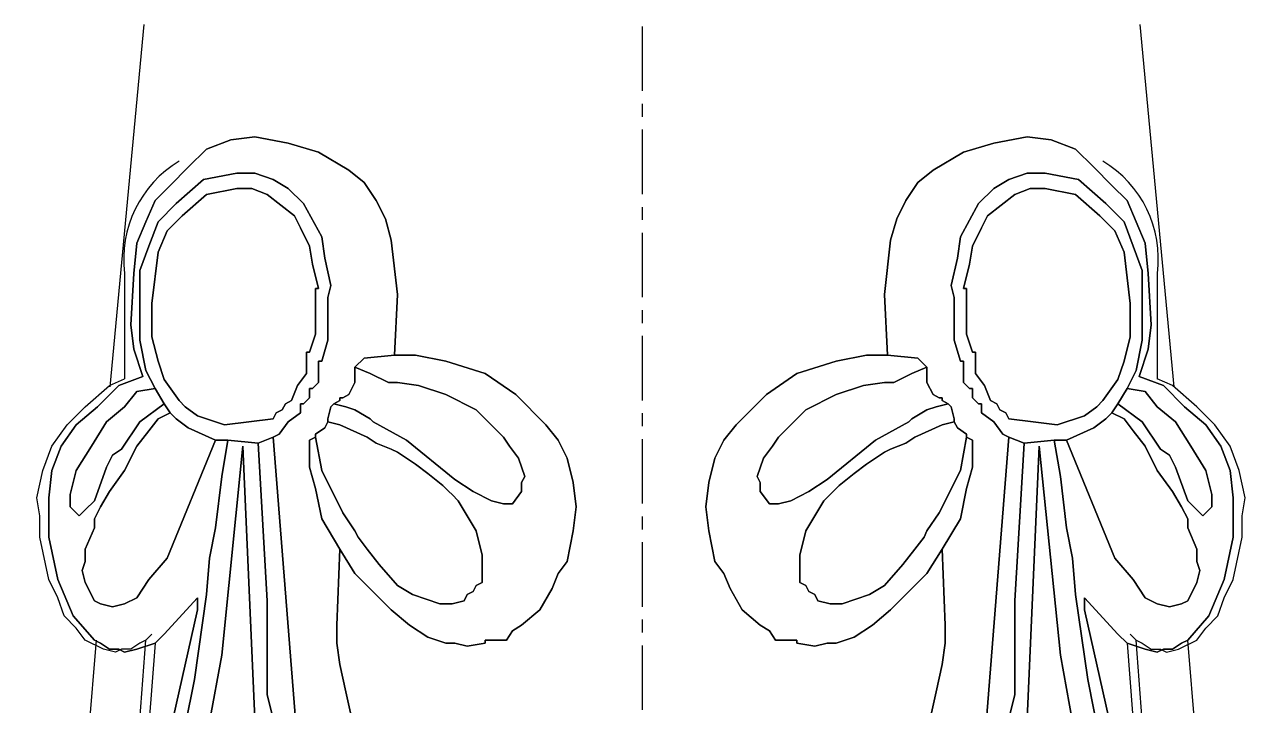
# Model space of a CAD drawing. Header units: millimetres. Extents: x 0 to 13338, y 0 to 11580.
# Drawn here: x 9373.9 to 9495.4, y 1139.1 to 1206.1 of the extents above; entities that cross this region are included whole.
import ezdxf

# ---------------------------------------------------------------- set-up
doc = ezdxf.new("R2010")
doc.units = ezdxf.units.MM
doc.linetypes.add('CENTER', pattern=[50.8, 31.75, -6.35, 6.35, -6.35])
doc.layers.add('axes', color=40, linetype='CENTER')
doc.layers.add('dwgmodels.com', color=250, linetype='Continuous')

# ---------------------------------------------------------------- blocks, each defined once
blk = doc.blocks.new('Public Light 12_side_dwgmodels.com')
at = {"color": 0}
for p, q in [((-52.4, 459.63), (-49.06, 495.31)), ((52.4, 459.63), (49.06, 495.31)), ((-42.92, 483.06), (-40.53, 483.95)), ((-40.53, 483.95), (-38.14, 484.25)), ((-38.14, 484.25), (-34.86, 483.65)), ((-34.86, 483.65), (-31.87, 482.76)), ((34.63, 483.65), (31.65, 482.76)), ((37.92, 484.25), (34.63, 483.65)), ((40.3, 483.95), (37.92, 484.25)), ((42.69, 483.06), (40.3, 483.95)), ((-44.71, 481.26), (-42.92, 483.06)), ((-31.87, 482.76), (-28.89, 480.97)), ((31.65, 482.76), (28.66, 480.97)), ((44.48, 481.26), (42.69, 483.06)), ((-28.89, 480.97), (-27.39, 479.77)), ((28.66, 480.97), (27.17, 479.77)), ((-27.39, 479.77), (-26.2, 477.98)), ((27.17, 479.77), (25.97, 477.98)), ((-26.2, 477.98), (-25.3, 476.19)), ((25.97, 477.98), (25.08, 476.19)), ((-25.3, 476.19), (-24.71, 474.1)), ((25.08, 476.19), (24.48, 474.1)), ((-24.71, 474.1), (-24.11, 468.72)), ((24.48, 474.1), (23.88, 468.72)), ((-50.98, 470.81), (-50.98, 460.41)), ((50.75, 470.81), (50.75, 460.41)), ((-24.11, 468.72), (-24.41, 462.75)), ((23.88, 468.72), (24.18, 462.75)), ((-24.41, 462.75), (-22.32, 462.75)), ((-22.32, 462.75), (-19.33, 462.16)), ((22.09, 462.75), (19.11, 462.16)), ((24.18, 462.75), (22.09, 462.75)), ((-19.33, 462.16), (-15.45, 460.96)), ((19.11, 462.16), (15.23, 460.96)), ((-15.45, 460.96), (-12.46, 458.87)), ((15.23, 460.96), (12.24, 458.87)), ((-54.86, 457.68), (-52.47, 459.77)), ((54.63, 457.68), (52.25, 459.77)), ((-12.46, 458.87), (-9.48, 455.89)), ((12.24, 458.87), (9.26, 455.89)), ((-56.65, 455.89), (-54.86, 457.68)), ((56.43, 455.89), (54.63, 457.68)), ((-58.14, 453.8), (-56.65, 455.89)), ((-9.48, 455.89), (-8.29, 454.39)), ((9.26, 455.89), (8.06, 454.39)), ((57.92, 453.8), (56.43, 455.89)), ((-8.29, 454.39), (-7.39, 452.6)), ((8.06, 454.39), (7.17, 452.6)), ((-59.04, 451.41), (-58.14, 453.8)), ((58.81, 451.41), (57.92, 453.8)), ((-7.39, 452.6), (-6.79, 450.21)), ((7.17, 452.6), (6.57, 450.21)), ((-59.64, 448.72), (-59.04, 451.41)), ((59.41, 448.72), (58.81, 451.41)), ((-6.79, 450.21), (-6.49, 447.83)), ((6.57, 450.21), (6.27, 447.83)), ((-59.34, 446.93), (-59.64, 448.72)), ((59.11, 446.93), (59.41, 448.72)), ((-59.34, 444.84), (-59.34, 446.93)), ((-6.49, 447.83), (-6.79, 445.44)), ((6.27, 447.83), (6.57, 445.44)), ((59.11, 444.84), (59.11, 446.93)), ((-58.44, 440.66), (-59.34, 444.84)), ((-6.79, 445.44), (-7.39, 442.45)), ((6.57, 445.44), (7.17, 442.45)), ((58.22, 440.66), (59.11, 444.84)), ((-29.78, 443.65), (-30.08, 436.18)), ((-28.29, 441.26), (-29.78, 443.65)), ((28.06, 441.26), (29.56, 443.65)), ((29.56, 443.65), (29.86, 436.18)), ((-7.39, 442.45), (-8.29, 441.26)), ((7.17, 442.45), (8.06, 441.26)), ((-24.71, 437.68), (-28.29, 441.26)), ((-8.29, 441.26), (-8.88, 439.77)), ((8.06, 441.26), (8.66, 439.77)), ((24.48, 437.68), (28.06, 441.26)), ((-57.55, 438.87), (-58.44, 440.66)), ((-8.88, 439.77), (-10.08, 437.68)), ((8.66, 439.77), (9.85, 437.68)), ((57.32, 438.87), (58.22, 440.66)), ((-56.95, 437.08), (-57.55, 438.87)), ((56.72, 437.08), (57.32, 438.87)), ((-22.91, 436.18), (-24.71, 437.68)), ((-10.08, 437.68), (-11.87, 436.18)), ((9.85, 437.68), (11.64, 436.18)), ((22.69, 436.18), (24.48, 437.68)), ((-55.75, 435.88), (-56.95, 437.08)), ((-30.08, 436.18), (-30.08, 435.88)), ((-21.12, 434.99), (-22.91, 436.18)), ((-11.87, 436.18), (-12.76, 435.59)), ((11.64, 436.18), (12.54, 435.59)), ((20.9, 434.99), (22.69, 436.18)), ((29.86, 436.18), (29.86, 435.88)), ((55.53, 435.88), (56.72, 437.08)), ((-54.86, 434.69), (-55.75, 435.88)), ((-48.29, 435.29), (-48.89, 434.69)), ((-30.08, 435.88), (-30.08, 434.39)), ((-19.33, 434.39), (-21.12, 434.99)), ((-12.76, 435.59), (-13.36, 434.69)), ((12.54, 435.59), (13.14, 434.69)), ((19.11, 434.39), (20.9, 434.99)), ((29.86, 435.88), (29.86, 434.39)), ((48.07, 435.29), (48.66, 434.69)), ((54.63, 434.69), (55.53, 435.88)), ((-58.42, 379.25), (-53.74, 434.69)), ((-53.07, 433.79), (-54.86, 434.69)), ((-51.87, 433.5), (-53.07, 433.79)), ((-51.28, 433.79), (-51.87, 433.5)), ((-50.98, 433.79), (-51.28, 433.79)), ((-50.38, 433.79), (-50.98, 433.79)), ((-49.49, 434.39), (-50.38, 433.79)), ((-48.89, 434.69), (-49.49, 434.39)), ((-30.08, 434.39), (-29.78, 432.3)), ((-18.44, 434.39), (-19.33, 434.39)), ((-17.24, 434.09), (-18.44, 434.39)), ((-15.45, 434.39), (-17.24, 434.09)), ((-15.45, 434.69), (-15.45, 434.39)), ((-15.15, 434.69), (-15.45, 434.69)), ((-14.55, 434.69), (-15.15, 434.69)), ((-13.36, 434.69), (-14.55, 434.69)), ((13.14, 434.69), (14.33, 434.69)), ((14.33, 434.69), (14.93, 434.69)), ((14.93, 434.69), (15.23, 434.69)), ((15.23, 434.69), (15.23, 434.39)), ((15.23, 434.39), (17.02, 434.09)), ((17.02, 434.09), (18.21, 434.39)), ((18.21, 434.39), (19.11, 434.39)), ((29.86, 434.39), (29.56, 432.3)), ((48.66, 434.69), (49.26, 434.39)), ((49.26, 434.39), (50.16, 433.79)), ((50.16, 433.79), (50.75, 433.79)), ((50.75, 433.79), (51.05, 433.79)), ((51.05, 433.79), (51.65, 433.5)), ((51.65, 433.5), (52.84, 433.79)), ((52.84, 433.79), (54.63, 434.69)), ((58.42, 379.25), (53.74, 434.69)), ((-29.78, 432.3), (-29.18, 429.61)), ((29.56, 432.3), (28.96, 429.61)), ((-29.18, 429.61), (-28.59, 426.93)), ((28.96, 429.61), (28.36, 426.93))]:
    blk.add_line(p, q, dxfattribs=at)
for points in [[(-28.59, 426.93), (-29.18, 429.61), (-29.78, 432.3), (-30.08, 434.39), (-30.08, 435.88), (-30.08, 436.18), (-29.78, 443.65), (-31.57, 446.63), (-32.17, 449.62), (-32.77, 451.71), (-32.77, 453.2), (-32.77, 454.39), (-32.17, 454.69), (-32.17, 454.99), (-31.27, 455.59), (-30.97, 456.19), (-30.97, 456.48), (-30.68, 457.68), (-30.38, 457.98), (-29.78, 458.28), (-29.78, 458.57), (-29.48, 458.57), (-28.89, 458.87), (-28.29, 460.07), (-28.29, 461.56), (-27.39, 462.46), (-24.41, 462.75), (-24.11, 468.72), (-24.71, 474.1), (-25.3, 476.19), (-26.2, 477.98), (-27.39, 479.77), (-28.89, 480.97), (-31.87, 482.76), (-34.86, 483.65), (-38.14, 484.25), (-40.53, 483.95), (-42.92, 483.06), (-44.71, 481.26), (-46.5, 479.47), (-47.99, 477.98), (-48.89, 475.89), (-49.78, 473.8), (-50.08, 470.81), (-50.38, 465.74), (-50.08, 463.35), (-49.19, 460.66), (-51.57, 459.77), (-53.66, 457.68), (-55.75, 455.89), (-57.25, 453.8), (-58.14, 451.41), (-58.44, 448.72), (-58.44, 444.84), (-57.55, 440.66), (-56.05, 437.08), (-53.96, 434.69), (-53.37, 434.39), (-52.47, 433.79), (-51.87, 433.79), (-51.57, 433.79), (-50.98, 433.5), (-49.78, 433.79), (-47.99, 434.39), (-47.1, 435.29), (-43.81, 438.87), (-43.81, 437.68), (-49.78, 411.1)], [(-45.9, 421.85), (-44.11, 430.81), (-42.92, 439.17), (-42.62, 442.75), (-42.02, 445.74), (-41.42, 450.81), (-40.83, 454.39), (-41.13, 454.39), (-42.02, 454.39), (-46.8, 442.75), (-48.59, 440.66), (-49.78, 438.87), (-50.98, 438.27), (-52.17, 437.97), (-53.37, 438.27), (-53.96, 438.57), (-54.86, 440.36), (-55.16, 441.56), (-54.86, 442.45), (-54.86, 443.65), (-53.96, 445.74), (-53.96, 446.63), (-53.37, 447.83), (-52.47, 449.32), (-50.98, 451.41), (-49.78, 453.8), (-48.59, 455.29), (-47.69, 456.48), (-46.5, 457.08), (-47.1, 457.98), (-49.49, 456.19), (-51.28, 453.5), (-52.17, 452.9), (-52.77, 451.71), (-53.96, 448.42), (-54.86, 447.53), (-55.46, 446.93), (-56.35, 447.83), (-56.35, 449.02), (-55.75, 451.41), (-54.26, 453.8), (-52.77, 456.19), (-50.98, 457.68), (-49.78, 459.17), (-47.99, 459.47), (-48.89, 461.26), (-49.49, 464.25), (-49.49, 468.13), (-49.49, 471.11), (-48.59, 473.5), (-47.69, 475.89), (-45.9, 477.68), (-43.22, 480.07), (-39.93, 480.67), (-38.14, 480.67), (-36.35, 480.07), (-34.86, 479.17), (-33.36, 477.68), (-31.57, 474.4), (-31.27, 472.31), (-30.68, 469.62), (-30.97, 468.43), (-30.97, 466.93), (-30.97, 464.25), (-31.57, 462.16), (-31.87, 462.16), (-31.87, 461.86), (-31.87, 461.26), (-31.87, 460.07), (-32.47, 459.47), (-32.77, 459.47), (-32.77, 459.17), (-32.77, 458.57), (-33.36, 457.98), (-33.66, 457.98), (-33.66, 457.68), (-33.66, 457.08), (-34.86, 456.19), (-35.75, 454.99), (-36.35, 454.69), (-32.47, 405.73)], [(-44.71, 481.26), (-42.92, 483.06), (-40.53, 483.95), (-38.14, 484.25), (-34.86, 483.65), (-31.87, 482.76), (-28.89, 480.97), (-27.39, 479.77), (-26.2, 477.98), (-25.3, 476.19), (-24.71, 474.1), (-24.11, 468.72), (-24.41, 462.75)], [(28.36, 426.93), (28.96, 429.61), (29.56, 432.3), (29.86, 434.39), (29.86, 435.88), (29.86, 436.18), (29.56, 443.65), (31.35, 446.63), (31.94, 449.62), (32.54, 451.71), (32.54, 453.2), (32.54, 454.39), (31.94, 454.69), (31.94, 454.99), (31.05, 455.59), (30.75, 456.19), (30.75, 456.48), (30.45, 457.68), (30.15, 457.98), (29.56, 458.28), (29.56, 458.57), (29.26, 458.57), (28.66, 458.87), (28.06, 460.07), (28.06, 461.56), (27.17, 462.46), (24.18, 462.75), (23.88, 468.72), (24.48, 474.1), (25.08, 476.19), (25.97, 477.98), (27.17, 479.77), (28.66, 480.97), (31.65, 482.76), (34.63, 483.65), (37.92, 484.25), (40.3, 483.95), (42.69, 483.06), (44.48, 481.26), (46.28, 479.47), (47.77, 477.98), (48.66, 475.89), (49.56, 473.8), (49.86, 470.81), (50.16, 465.74), (49.86, 463.35), (48.96, 460.66), (51.35, 459.77), (53.44, 457.68), (55.53, 455.89), (57.02, 453.8), (57.92, 451.41), (58.22, 448.72), (58.22, 444.84), (57.32, 440.66), (55.83, 437.08), (53.74, 434.69), (53.14, 434.39), (52.25, 433.79), (51.65, 433.79), (51.35, 433.79), (50.75, 433.5), (49.56, 433.79), (47.77, 434.39), (46.87, 435.29), (43.59, 438.87), (43.59, 437.68), (49.56, 411.1)], [(45.68, 421.85), (43.89, 430.81), (42.69, 439.17), (42.39, 442.75), (41.8, 445.74), (41.2, 450.81), (40.6, 454.39), (40.9, 454.39), (41.8, 454.39), (46.57, 442.75), (48.37, 440.66), (49.56, 438.87), (50.75, 438.27), (51.95, 437.97), (53.14, 438.27), (53.74, 438.57), (54.63, 440.36), (54.93, 441.56), (54.63, 442.45), (54.63, 443.65), (53.74, 445.74), (53.74, 446.63), (53.14, 447.83), (52.25, 449.32), (50.75, 451.41), (49.56, 453.8), (48.37, 455.29), (47.47, 456.48), (46.28, 457.08), (46.87, 457.98), (49.26, 456.19), (51.05, 453.5), (51.95, 452.9), (52.54, 451.71), (53.74, 448.42), (54.63, 447.53), (55.23, 446.93), (56.13, 447.83), (56.13, 449.02), (55.53, 451.41), (54.04, 453.8), (52.54, 456.19), (50.75, 457.68), (49.56, 459.17), (47.77, 459.47), (48.66, 461.26), (49.26, 464.25), (49.26, 468.13), (49.26, 471.11), (48.37, 473.5), (47.47, 475.89), (45.68, 477.68), (42.99, 480.07), (39.71, 480.67), (37.92, 480.67), (36.12, 480.07), (34.63, 479.17), (33.14, 477.68), (31.35, 474.4), (31.05, 472.31), (30.45, 469.62), (30.75, 468.43), (30.75, 466.93), (30.75, 464.25), (31.35, 462.16), (31.65, 462.16), (31.65, 461.86), (31.65, 461.26), (31.65, 460.07), (32.24, 459.47), (32.54, 459.47), (32.54, 459.17), (32.54, 458.57), (33.14, 457.98), (33.44, 457.98), (33.44, 457.68), (33.44, 457.08), (34.63, 456.19), (35.53, 454.99), (36.12, 454.69), (32.24, 405.73)], [(44.48, 481.26), (42.69, 483.06), (40.3, 483.95), (37.92, 484.25), (34.63, 483.65), (31.65, 482.76), (28.66, 480.97), (27.17, 479.77), (25.97, 477.98), (25.08, 476.19), (24.48, 474.1), (23.88, 468.72), (24.18, 462.75)], [(-47.99, 434.39), (-49.78, 433.79), (-50.98, 433.5), (-51.57, 433.79), (-51.87, 433.79), (-52.47, 433.79), (-53.37, 434.39), (-53.96, 434.69), (-56.05, 437.08), (-57.55, 440.66), (-58.44, 444.84), (-58.44, 448.72), (-58.14, 451.41), (-57.25, 453.8), (-55.75, 455.89), (-53.66, 457.68), (-51.57, 459.77), (-49.19, 460.66), (-50.08, 463.35), (-50.38, 465.74), (-50.08, 470.81), (-49.78, 473.8), (-48.89, 475.89), (-47.99, 477.98), (-46.5, 479.47), (-44.71, 481.26)], [(47.77, 434.39), (49.56, 433.79), (50.75, 433.5), (51.35, 433.79), (51.65, 433.79), (52.25, 433.79), (53.14, 434.39), (53.74, 434.69), (55.83, 437.08), (57.32, 440.66), (58.22, 444.84), (58.22, 448.72), (57.92, 451.41), (57.02, 453.8), (55.53, 455.89), (53.44, 457.68), (51.35, 459.77), (48.96, 460.66), (49.86, 463.35), (50.16, 465.74), (49.86, 470.81), (49.56, 473.8), (48.66, 475.89), (47.77, 477.98), (46.28, 479.47), (44.48, 481.26)], [(-36.35, 454.69), (-35.75, 454.99), (-34.86, 456.19), (-33.66, 457.08), (-33.66, 457.68), (-33.66, 457.98), (-33.36, 457.98), (-32.77, 458.57), (-32.77, 459.17), (-32.77, 459.47), (-32.47, 459.47), (-31.87, 460.07), (-31.87, 461.26), (-31.87, 461.86), (-31.87, 462.16), (-31.57, 462.16), (-30.97, 464.25), (-30.97, 466.93), (-30.97, 468.43), (-30.68, 469.62), (-31.27, 472.31), (-31.57, 474.4), (-33.36, 477.68), (-34.86, 479.17), (-36.35, 480.07), (-38.14, 480.67), (-39.93, 480.67), (-43.22, 480.07), (-45.9, 477.68), (-47.69, 475.89), (-48.59, 473.5), (-49.49, 471.11), (-49.49, 468.13), (-49.49, 464.25), (-48.89, 461.26), (-47.99, 459.47)], [(-48.89, 461.26), (-47.99, 459.47), (-47.1, 457.98), (-46.5, 457.08), (-45.9, 456.48), (-44.71, 455.59), (-42.02, 454.39), (-41.13, 454.39), (-40.83, 454.39), (-37.84, 454.1), (-36.35, 454.69), (-35.75, 454.99), (-34.86, 456.19), (-33.66, 457.08), (-33.66, 457.68), (-33.66, 457.98), (-33.36, 457.98), (-32.77, 458.57), (-32.77, 459.17), (-32.77, 459.47), (-32.47, 459.47), (-31.87, 460.07), (-31.87, 461.26), (-31.87, 461.86), (-31.87, 462.16), (-31.57, 462.16), (-30.97, 464.25), (-30.97, 466.93), (-30.97, 468.43), (-30.68, 469.62), (-31.27, 472.31), (-31.57, 474.4), (-33.36, 477.68), (-34.86, 479.17), (-36.35, 480.07), (-38.14, 480.67), (-39.93, 480.67), (-43.22, 480.07), (-45.9, 477.68), (-47.69, 475.89), (-48.59, 473.5), (-49.49, 471.11), (-49.49, 468.13), (-49.49, 464.25), (-48.89, 461.26), (-48.89, 461.26)], [(36.12, 454.69), (35.53, 454.99), (34.63, 456.19), (33.44, 457.08), (33.44, 457.68), (33.44, 457.98), (33.14, 457.98), (32.54, 458.57), (32.54, 459.17), (32.54, 459.47), (32.24, 459.47), (31.65, 460.07), (31.65, 461.26), (31.65, 461.86), (31.65, 462.16), (31.35, 462.16), (30.75, 464.25), (30.75, 466.93), (30.75, 468.43), (30.45, 469.62), (31.05, 472.31), (31.35, 474.4), (33.14, 477.68), (34.63, 479.17), (36.12, 480.07), (37.92, 480.67), (39.71, 480.67), (42.99, 480.07), (45.68, 477.68), (47.47, 475.89), (48.37, 473.5), (49.26, 471.11), (49.26, 468.13), (49.26, 464.25), (48.66, 461.26), (47.77, 459.47)], [(48.66, 461.26), (47.77, 459.47), (46.87, 457.98), (46.28, 457.08), (45.68, 456.48), (44.48, 455.59), (41.8, 454.39), (40.9, 454.39), (40.6, 454.39), (37.62, 454.1), (36.12, 454.69), (35.53, 454.99), (34.63, 456.19), (33.44, 457.08), (33.44, 457.68), (33.44, 457.98), (33.14, 457.98), (32.54, 458.57), (32.54, 459.17), (32.54, 459.47), (32.24, 459.47), (31.65, 460.07), (31.65, 461.26), (31.65, 461.86), (31.65, 462.16), (31.35, 462.16), (30.75, 464.25), (30.75, 466.93), (30.75, 468.43), (30.45, 469.62), (31.05, 472.31), (31.35, 474.4), (33.14, 477.68), (34.63, 479.17), (36.12, 480.07), (37.92, 480.67), (39.71, 480.67), (42.99, 480.07), (45.68, 477.68), (47.47, 475.89), (48.37, 473.5), (49.26, 471.11), (49.26, 468.13), (49.26, 464.25), (48.66, 461.26), (48.66, 461.26)], [(-47.69, 462.16), (-47.1, 460.37), (-45.6, 458.28), (-45.01, 457.68), (-43.81, 456.78), (-41.13, 455.89), (-38.74, 456.19), (-36.35, 456.48), (-36.05, 457.08), (-35.45, 457.38), (-35.15, 457.98), (-34.56, 458.28), (-33.96, 459.77), (-33.06, 460.96), (-33.06, 462.16), (-33.06, 462.75), (-33.06, 463.05), (-32.77, 463.05), (-32.17, 464.84), (-32.17, 467.23), (-32.17, 468.43), (-32.17, 469.02), (-32.17, 469.32), (-31.87, 469.32), (-32.47, 471.71), (-32.77, 473.5), (-33.66, 475.29), (-34.26, 476.49), (-36.95, 478.58), (-38.44, 479.17), (-39.93, 479.17), (-42.92, 478.58), (-45.31, 476.49), (-46.8, 474.99), (-47.69, 472.9), (-48.29, 467.83), (-48.29, 464.55), (-47.69, 462.16)], [(-48.29, 467.83), (-48.29, 464.55), (-47.69, 462.16), (-47.1, 460.37), (-45.6, 458.28), (-45.01, 457.68), (-43.81, 456.78), (-41.13, 455.89), (-38.74, 456.19), (-36.35, 456.48), (-36.05, 457.08), (-35.45, 457.38), (-35.15, 457.98), (-34.56, 458.28), (-33.96, 459.77), (-33.06, 460.96), (-33.06, 462.16), (-33.06, 462.75), (-33.06, 463.05), (-32.77, 463.05), (-32.17, 464.84), (-32.17, 467.23), (-32.17, 468.43), (-32.17, 469.02), (-32.17, 469.32), (-31.87, 469.32), (-32.47, 471.71), (-32.77, 473.5), (-33.66, 475.29), (-34.26, 476.49), (-36.95, 478.58), (-38.44, 479.17), (-39.93, 479.17), (-42.92, 478.58), (-45.31, 476.49), (-46.8, 474.99), (-47.69, 472.9), (-48.29, 467.83), (-48.29, 467.83)], [(-47.69, 462.16), (-48.29, 464.55), (-48.29, 467.83), (-47.69, 472.9), (-46.8, 474.99), (-45.31, 476.49), (-42.92, 478.58), (-39.93, 479.17), (-38.44, 479.17), (-36.95, 478.58), (-34.26, 476.49), (-33.66, 475.29), (-32.77, 473.5), (-32.47, 471.71), (-31.87, 469.32), (-32.17, 469.32), (-32.17, 469.02), (-32.17, 468.43), (-32.17, 467.23), (-32.17, 464.84), (-32.77, 463.05), (-33.06, 463.05), (-33.06, 462.75), (-33.06, 462.16), (-33.06, 460.96), (-33.96, 459.77), (-34.56, 458.28), (-35.15, 457.98), (-35.45, 457.38), (-36.05, 457.08), (-36.35, 456.48), (-38.74, 456.19), (-41.13, 455.89), (-43.81, 456.78), (-45.01, 457.68), (-45.6, 458.28), (-47.1, 460.37), (-47.69, 462.16), (-47.69, 462.16)], [(47.47, 462.16), (46.87, 460.37), (45.38, 458.28), (44.78, 457.68), (43.59, 456.78), (40.9, 455.89), (38.51, 456.19), (36.12, 456.48), (35.83, 457.08), (35.23, 457.38), (34.93, 457.98), (34.33, 458.28), (33.74, 459.77), (32.84, 460.96), (32.84, 462.16), (32.84, 462.75), (32.84, 463.05), (32.54, 463.05), (31.94, 464.84), (31.94, 467.23), (31.94, 468.43), (31.94, 469.02), (31.94, 469.32), (31.65, 469.32), (32.24, 471.71), (32.54, 473.5), (33.44, 475.29), (34.03, 476.49), (36.72, 478.58), (38.21, 479.17), (39.71, 479.17), (42.69, 478.58), (45.08, 476.49), (46.57, 474.99), (47.47, 472.9), (48.07, 467.83), (48.07, 464.55), (47.47, 462.16)], [(48.07, 467.83), (48.07, 464.55), (47.47, 462.16), (46.87, 460.37), (45.38, 458.28), (44.78, 457.68), (43.59, 456.78), (40.9, 455.89), (38.51, 456.19), (36.12, 456.48), (35.83, 457.08), (35.23, 457.38), (34.93, 457.98), (34.33, 458.28), (33.74, 459.77), (32.84, 460.96), (32.84, 462.16), (32.84, 462.75), (32.84, 463.05), (32.54, 463.05), (31.94, 464.84), (31.94, 467.23), (31.94, 468.43), (31.94, 469.02), (31.94, 469.32), (31.65, 469.32), (32.24, 471.71), (32.54, 473.5), (33.44, 475.29), (34.03, 476.49), (36.72, 478.58), (38.21, 479.17), (39.71, 479.17), (42.69, 478.58), (45.08, 476.49), (46.57, 474.99), (47.47, 472.9), (48.07, 467.83), (48.07, 467.83)], [(47.47, 462.16), (48.07, 464.55), (48.07, 467.83), (47.47, 472.9), (46.57, 474.99), (45.08, 476.49), (42.69, 478.58), (39.71, 479.17), (38.21, 479.17), (36.72, 478.58), (34.03, 476.49), (33.44, 475.29), (32.54, 473.5), (32.24, 471.71), (31.65, 469.32), (31.94, 469.32), (31.94, 469.02), (31.94, 468.43), (31.94, 467.23), (31.94, 464.84), (32.54, 463.05), (32.84, 463.05), (32.84, 462.75), (32.84, 462.16), (32.84, 460.96), (33.74, 459.77), (34.33, 458.28), (34.93, 457.98), (35.23, 457.38), (35.83, 457.08), (36.12, 456.48), (38.51, 456.19), (40.9, 455.89), (43.59, 456.78), (44.78, 457.68), (45.38, 458.28), (46.87, 460.37), (47.47, 462.16), (47.47, 462.16)], [(-7.39, 452.6), (-8.29, 454.39), (-9.48, 455.89), (-12.46, 458.87), (-15.45, 460.96), (-19.33, 462.16), (-22.32, 462.75), (-24.41, 462.75), (-27.39, 462.46), (-28.29, 461.56), (-26.8, 460.96), (-25, 460.07), (-24.11, 460.07), (-22.02, 459.77), (-19.33, 458.87), (-16.35, 457.38), (-13.66, 454.69), (-13.06, 453.8), (-12.17, 452.6), (-11.57, 450.81), (-11.87, 450.21), (-11.87, 449.32), (-12.76, 448.12), (-13.66, 448.12), (-14.85, 448.42), (-16.64, 449.32), (-18.44, 450.51), (-23.21, 454.39), (-26.5, 456.19), (-26.8, 456.48), (-28.29, 457.38), (-29.18, 457.68), (-30.38, 457.98), (-30.68, 457.68), (-30.97, 456.48), (-30.97, 456.19), (-29.78, 455.89), (-27.09, 454.69), (-26.2, 454.1), (-24.71, 453.5), (-24.11, 453.2), (-23.21, 452.6), (-22.32, 452.01), (-21.12, 451.11), (-19.63, 449.92), (-19.03, 449.32), (-18.73, 449.02), (-18.14, 448.42), (-16.35, 445.44), (-15.75, 443.05), (-15.75, 441.86), (-15.75, 440.36), (-16.35, 440.06), (-16.64, 439.47), (-17.24, 439.17), (-17.54, 438.57), (-18.73, 438.27), (-19.93, 438.27), (-22.62, 439.17), (-24.11, 440.06), (-25.9, 442.15), (-27.09, 443.65), (-27.99, 444.84), (-28.29, 445.44), (-29.48, 447.23), (-31.57, 451.41), (-32.17, 454.69), (-32.77, 454.39), (-32.77, 453.2), (-32.77, 451.71), (-32.17, 449.62), (-31.57, 446.63), (-29.78, 443.65), (-28.29, 441.26), (-24.71, 437.68), (-22.91, 436.18), (-21.12, 434.99), (-19.33, 434.39), (-18.44, 434.39), (-17.24, 434.09), (-15.45, 434.39), (-15.45, 434.69), (-15.15, 434.69), (-14.55, 434.69), (-13.36, 434.69), (-12.76, 435.59), (-11.87, 436.18), (-10.08, 437.68), (-8.88, 439.77), (-8.29, 441.26), (-7.39, 442.45), (-6.79, 445.44), (-6.49, 447.83), (-6.79, 450.21), (-7.39, 452.6), (-7.39, 452.6)], [(-29.78, 443.65), (-28.29, 441.26), (-24.71, 437.68), (-22.91, 436.18), (-21.12, 434.99), (-19.33, 434.39), (-18.44, 434.39), (-17.24, 434.09), (-15.45, 434.39), (-15.45, 434.69), (-15.15, 434.69), (-14.55, 434.69), (-13.36, 434.69), (-12.76, 435.59), (-11.87, 436.18), (-10.08, 437.68), (-8.88, 439.77), (-8.29, 441.26), (-7.39, 442.45), (-6.79, 445.44), (-6.49, 447.83), (-6.79, 450.21), (-7.39, 452.6), (-8.29, 454.39), (-9.48, 455.89), (-12.46, 458.87), (-15.45, 460.96), (-19.33, 462.16), (-22.32, 462.75), (-24.41, 462.75)], [(-24.41, 462.75), (-27.39, 462.46), (-28.29, 461.56)], [(7.17, 452.6), (8.06, 454.39), (9.26, 455.89), (12.24, 458.87), (15.23, 460.96), (19.11, 462.16), (22.09, 462.75), (24.18, 462.75), (27.17, 462.46), (28.06, 461.56), (26.57, 460.96), (24.78, 460.07), (23.88, 460.07), (21.79, 459.77), (19.11, 458.87), (16.12, 457.38), (13.43, 454.69), (12.84, 453.8), (11.94, 452.6), (11.34, 450.81), (11.64, 450.21), (11.64, 449.32), (12.54, 448.12), (13.43, 448.12), (14.63, 448.42), (16.42, 449.32), (18.21, 450.51), (22.99, 454.39), (26.27, 456.19), (26.57, 456.48), (28.06, 457.38), (28.96, 457.68), (30.15, 457.98), (30.45, 457.68), (30.75, 456.48), (30.75, 456.19), (29.56, 455.89), (26.87, 454.69), (25.97, 454.1), (24.48, 453.5), (23.88, 453.2), (22.99, 452.6), (22.09, 452.01), (20.9, 451.11), (19.41, 449.92), (18.81, 449.32), (18.51, 449.02), (17.91, 448.42), (16.12, 445.44), (15.52, 443.05), (15.52, 441.86), (15.52, 440.36), (16.12, 440.06), (16.42, 439.47), (17.02, 439.17), (17.32, 438.57), (18.51, 438.27), (19.7, 438.27), (22.39, 439.17), (23.88, 440.06), (25.68, 442.15), (26.87, 443.65), (27.77, 444.84), (28.06, 445.44), (29.26, 447.23), (31.35, 451.41), (31.94, 454.69), (32.54, 454.39), (32.54, 453.2), (32.54, 451.71), (31.94, 449.62), (31.35, 446.63), (29.56, 443.65), (28.06, 441.26), (24.48, 437.68), (22.69, 436.18), (20.9, 434.99), (19.11, 434.39), (18.21, 434.39), (17.02, 434.09), (15.23, 434.39), (15.23, 434.69), (14.93, 434.69), (14.33, 434.69), (13.14, 434.69), (12.54, 435.59), (11.64, 436.18), (9.85, 437.68), (8.66, 439.77), (8.06, 441.26), (7.17, 442.45), (6.57, 445.44), (6.27, 447.83), (6.57, 450.21), (7.17, 452.6), (7.17, 452.6)], [(29.56, 443.65), (28.06, 441.26), (24.48, 437.68), (22.69, 436.18), (20.9, 434.99), (19.11, 434.39), (18.21, 434.39), (17.02, 434.09), (15.23, 434.39), (15.23, 434.69), (14.93, 434.69), (14.33, 434.69), (13.14, 434.69), (12.54, 435.59), (11.64, 436.18), (9.85, 437.68), (8.66, 439.77), (8.06, 441.26), (7.17, 442.45), (6.57, 445.44), (6.27, 447.83), (6.57, 450.21), (7.17, 452.6), (8.06, 454.39), (9.26, 455.89), (12.24, 458.87), (15.23, 460.96), (19.11, 462.16), (22.09, 462.75), (24.18, 462.75)], [(24.18, 462.75), (27.17, 462.46), (28.06, 461.56)], [(-28.29, 461.56), (-28.29, 460.07), (-28.89, 458.87), (-29.48, 458.57), (-29.78, 458.57), (-29.78, 458.28), (-30.38, 457.98)], [(-30.38, 457.98), (-29.18, 457.68), (-28.29, 457.38), (-26.8, 456.48), (-26.5, 456.19), (-23.21, 454.39), (-18.44, 450.51), (-16.64, 449.32), (-14.85, 448.42), (-13.66, 448.12), (-12.76, 448.12), (-11.87, 449.32), (-11.87, 450.21), (-11.57, 450.81), (-12.17, 452.6), (-13.06, 453.8), (-13.66, 454.69), (-16.35, 457.38), (-19.33, 458.87), (-22.02, 459.77), (-24.11, 460.07), (-25, 460.07), (-26.8, 460.96), (-28.29, 461.56)], [(-12.76, 448.12), (-11.87, 449.32), (-11.87, 450.21), (-11.57, 450.81), (-12.17, 452.6), (-13.06, 453.8), (-13.66, 454.69), (-16.35, 457.38), (-19.33, 458.87), (-22.02, 459.77), (-24.11, 460.07), (-25, 460.07), (-26.8, 460.96), (-28.29, 461.56), (-28.29, 460.07), (-28.89, 458.87), (-29.48, 458.57), (-29.78, 458.57), (-29.78, 458.28), (-30.38, 457.98), (-29.18, 457.68), (-28.29, 457.38), (-26.8, 456.48), (-26.5, 456.19), (-23.21, 454.39), (-18.44, 450.51), (-16.64, 449.32), (-14.85, 448.42), (-13.66, 448.12), (-12.76, 448.12), (-12.76, 448.12)], [(30.15, 457.98), (28.96, 457.68), (28.06, 457.38), (26.57, 456.48), (26.27, 456.19), (22.99, 454.39), (18.21, 450.51), (16.42, 449.32), (14.63, 448.42), (13.43, 448.12), (12.54, 448.12), (11.64, 449.32), (11.64, 450.21), (11.34, 450.81), (11.94, 452.6), (12.84, 453.8), (13.43, 454.69), (16.12, 457.38), (19.11, 458.87), (21.79, 459.77), (23.88, 460.07), (24.78, 460.07), (26.57, 460.96), (28.06, 461.56)], [(12.54, 448.12), (11.64, 449.32), (11.64, 450.21), (11.34, 450.81), (11.94, 452.6), (12.84, 453.8), (13.43, 454.69), (16.12, 457.38), (19.11, 458.87), (21.79, 459.77), (23.88, 460.07), (24.78, 460.07), (26.57, 460.96), (28.06, 461.56), (28.06, 460.07), (28.66, 458.87), (29.26, 458.57), (29.56, 458.57), (29.56, 458.28), (30.15, 457.98), (28.96, 457.68), (28.06, 457.38), (26.57, 456.48), (26.27, 456.19), (22.99, 454.39), (18.21, 450.51), (16.42, 449.32), (14.63, 448.42), (13.43, 448.12), (12.54, 448.12), (12.54, 448.12)], [(28.06, 461.56), (28.06, 460.07), (28.66, 458.87), (29.26, 458.57), (29.56, 458.57), (29.56, 458.28), (30.15, 457.98)], [(-48.89, 434.69), (-49.49, 434.39), (-50.38, 433.79), (-50.98, 433.79), (-51.28, 433.79), (-51.87, 433.5), (-53.07, 433.79), (-54.86, 434.69), (-55.75, 435.88), (-56.95, 437.08), (-57.55, 438.87), (-58.44, 440.66), (-59.34, 444.84), (-59.34, 446.93), (-59.64, 448.72), (-59.04, 451.41), (-58.14, 453.8), (-56.65, 455.89), (-54.86, 457.68), (-52.47, 459.77), (-50.98, 460.41)], [(48.66, 434.69), (49.26, 434.39), (50.16, 433.79), (50.75, 433.79), (51.05, 433.79), (51.65, 433.5), (52.84, 433.79), (54.63, 434.69), (55.53, 435.88), (56.72, 437.08), (57.32, 438.87), (58.22, 440.66), (59.11, 444.84), (59.11, 446.93), (59.41, 448.72), (58.81, 451.41), (57.92, 453.8), (56.43, 455.89), (54.63, 457.68), (52.25, 459.77), (50.75, 460.41)], [(-47.99, 459.47), (-49.78, 459.17), (-50.98, 457.68), (-52.77, 456.19), (-54.26, 453.8), (-55.75, 451.41), (-56.35, 449.02), (-56.35, 447.83), (-55.46, 446.93), (-54.86, 447.53), (-53.96, 448.42), (-52.77, 451.71), (-52.17, 452.9), (-51.28, 453.5), (-49.49, 456.19), (-47.1, 457.98)], [(-47.1, 457.98), (-47.99, 459.47), (-49.78, 459.17), (-50.98, 457.68), (-52.77, 456.19), (-54.26, 453.8), (-55.75, 451.41), (-56.35, 449.02), (-56.35, 447.83), (-55.46, 446.93), (-54.86, 447.53), (-53.96, 448.42), (-52.77, 451.71), (-52.17, 452.9), (-51.28, 453.5), (-49.49, 456.19), (-47.1, 457.98), (-47.1, 457.98)], [(-47.99, 459.47), (-47.1, 457.98)], [(47.77, 459.47), (46.87, 457.98)], [(47.77, 459.47), (49.56, 459.17), (50.75, 457.68), (52.54, 456.19), (54.04, 453.8), (55.53, 451.41), (56.13, 449.02), (56.13, 447.83), (55.23, 446.93), (54.63, 447.53), (53.74, 448.42), (52.54, 451.71), (51.95, 452.9), (51.05, 453.5), (49.26, 456.19), (46.87, 457.98)], [(46.87, 457.98), (47.77, 459.47), (49.56, 459.17), (50.75, 457.68), (52.54, 456.19), (54.04, 453.8), (55.53, 451.41), (56.13, 449.02), (56.13, 447.83), (55.23, 446.93), (54.63, 447.53), (53.74, 448.42), (52.54, 451.71), (51.95, 452.9), (51.05, 453.5), (49.26, 456.19), (46.87, 457.98), (46.87, 457.98)], [(-47.1, 457.98), (-46.5, 457.08)], [(-30.38, 457.98), (-30.68, 457.68), (-30.97, 456.48), (-30.97, 456.19)], [(30.15, 457.98), (30.45, 457.68), (30.75, 456.48), (30.75, 456.19)], [(46.87, 457.98), (46.28, 457.08)], [(-46.5, 457.08), (-47.69, 456.48), (-48.59, 455.29), (-49.78, 453.8), (-50.98, 451.41), (-52.47, 449.32), (-53.37, 447.83), (-53.96, 446.63), (-53.96, 445.74), (-54.86, 443.65), (-54.86, 442.45), (-55.16, 441.56), (-54.86, 440.36), (-53.96, 438.57), (-53.37, 438.27), (-52.17, 437.97), (-50.98, 438.27), (-49.78, 438.87), (-48.59, 440.66), (-46.8, 442.75), (-42.02, 454.39)], [(-42.02, 454.39), (-44.71, 455.59), (-45.9, 456.48), (-46.5, 457.08), (-47.69, 456.48), (-48.59, 455.29), (-49.78, 453.8), (-50.98, 451.41), (-52.47, 449.32), (-53.37, 447.83), (-53.96, 446.63), (-53.96, 445.74), (-54.86, 443.65), (-54.86, 442.45), (-55.16, 441.56), (-54.86, 440.36), (-53.96, 438.57), (-53.37, 438.27), (-52.17, 437.97), (-50.98, 438.27), (-49.78, 438.87), (-48.59, 440.66), (-46.8, 442.75), (-42.02, 454.39), (-42.02, 454.39)], [(-46.5, 457.08), (-45.9, 456.48), (-44.71, 455.59), (-42.02, 454.39)], [(46.28, 457.08), (45.68, 456.48), (44.48, 455.59), (41.8, 454.39)], [(46.28, 457.08), (47.47, 456.48), (48.37, 455.29), (49.56, 453.8), (50.75, 451.41), (52.25, 449.32), (53.14, 447.83), (53.74, 446.63), (53.74, 445.74), (54.63, 443.65), (54.63, 442.45), (54.93, 441.56), (54.63, 440.36), (53.74, 438.57), (53.14, 438.27), (51.95, 437.97), (50.75, 438.27), (49.56, 438.87), (48.37, 440.66), (46.57, 442.75), (41.8, 454.39)], [(41.8, 454.39), (44.48, 455.59), (45.68, 456.48), (46.28, 457.08), (47.47, 456.48), (48.37, 455.29), (49.56, 453.8), (50.75, 451.41), (52.25, 449.32), (53.14, 447.83), (53.74, 446.63), (53.74, 445.74), (54.63, 443.65), (54.63, 442.45), (54.93, 441.56), (54.63, 440.36), (53.74, 438.57), (53.14, 438.27), (51.95, 437.97), (50.75, 438.27), (49.56, 438.87), (48.37, 440.66), (46.57, 442.75), (41.8, 454.39), (41.8, 454.39)], [(-30.97, 456.19), (-31.27, 455.59), (-32.17, 454.99), (-32.17, 454.69)], [(-32.17, 454.69), (-31.57, 451.41), (-29.48, 447.23), (-28.29, 445.44), (-27.99, 444.84), (-27.09, 443.65), (-25.9, 442.15), (-24.11, 440.06), (-22.62, 439.17), (-19.93, 438.27), (-18.73, 438.27), (-17.54, 438.57), (-17.24, 439.17), (-16.64, 439.47), (-16.35, 440.06), (-15.75, 440.36), (-15.75, 441.86), (-15.75, 443.05), (-16.35, 445.44), (-18.14, 448.42), (-18.73, 449.02), (-19.03, 449.32), (-19.63, 449.92), (-21.12, 451.11), (-22.32, 452.01), (-23.21, 452.6), (-24.11, 453.2), (-24.71, 453.5), (-26.2, 454.1), (-27.09, 454.69), (-29.78, 455.89), (-30.97, 456.19)], [(-30.97, 456.19), (-31.27, 455.59), (-32.17, 454.99), (-32.17, 454.69), (-31.57, 451.41), (-29.48, 447.23), (-28.29, 445.44), (-27.99, 444.84), (-27.09, 443.65), (-25.9, 442.15), (-24.11, 440.06), (-22.62, 439.17), (-19.93, 438.27), (-18.73, 438.27), (-17.54, 438.57), (-17.24, 439.17), (-16.64, 439.47), (-16.35, 440.06), (-15.75, 440.36), (-15.75, 441.86), (-15.75, 443.05), (-16.35, 445.44), (-18.14, 448.42), (-18.73, 449.02), (-19.03, 449.32), (-19.63, 449.92), (-21.12, 451.11), (-22.32, 452.01), (-23.21, 452.6), (-24.11, 453.2), (-24.71, 453.5), (-26.2, 454.1), (-27.09, 454.69), (-29.78, 455.89), (-30.97, 456.19), (-30.97, 456.19)], [(31.94, 454.69), (31.35, 451.41), (29.26, 447.23), (28.06, 445.44), (27.77, 444.84), (26.87, 443.65), (25.68, 442.15), (23.88, 440.06), (22.39, 439.17), (19.7, 438.27), (18.51, 438.27), (17.32, 438.57), (17.02, 439.17), (16.42, 439.47), (16.12, 440.06), (15.52, 440.36), (15.52, 441.86), (15.52, 443.05), (16.12, 445.44), (17.91, 448.42), (18.51, 449.02), (18.81, 449.32), (19.41, 449.92), (20.9, 451.11), (22.09, 452.01), (22.99, 452.6), (23.88, 453.2), (24.48, 453.5), (25.97, 454.1), (26.87, 454.69), (29.56, 455.89), (30.75, 456.19)], [(30.75, 456.19), (31.05, 455.59), (31.94, 454.99), (31.94, 454.69), (31.35, 451.41), (29.26, 447.23), (28.06, 445.44), (27.77, 444.84), (26.87, 443.65), (25.68, 442.15), (23.88, 440.06), (22.39, 439.17), (19.7, 438.27), (18.51, 438.27), (17.32, 438.57), (17.02, 439.17), (16.42, 439.47), (16.12, 440.06), (15.52, 440.36), (15.52, 441.86), (15.52, 443.05), (16.12, 445.44), (17.91, 448.42), (18.51, 449.02), (18.81, 449.32), (19.41, 449.92), (20.9, 451.11), (22.09, 452.01), (22.99, 452.6), (23.88, 453.2), (24.48, 453.5), (25.97, 454.1), (26.87, 454.69), (29.56, 455.89), (30.75, 456.19), (30.75, 456.19)], [(30.75, 456.19), (31.05, 455.59), (31.94, 454.99), (31.94, 454.69)], [(-37.84, 454.1), (-40.83, 454.39), (-41.42, 450.81), (-42.02, 445.74), (-42.62, 442.75), (-42.92, 439.17), (-44.11, 430.81), (-45.9, 421.85)], [(-42.62, 426.63), (-41.42, 433.2), (-39.33, 453.8), (-38.14, 426.93)], [(-36.35, 426.93), (-36.95, 429.32), (-36.95, 432), (-36.95, 438.57), (-37.84, 454.1), (-37.84, 454.1)], [(-40.83, 454.39), (-41.42, 450.81), (-42.02, 445.74), (-42.62, 442.75), (-42.92, 439.17), (-44.11, 430.81), (-45.9, 421.85), (-47.1, 414.09), (-48.29, 408.12), (-49.49, 403.34), (-60.83, 363.04)], [(-42.02, 454.39), (-41.13, 454.39), (-40.83, 454.39)], [(-40.83, 454.39), (-37.84, 454.1)], [(-36.35, 454.69), (-37.84, 454.1), (-36.95, 438.57), (-36.95, 432), (-36.95, 429.32), (-36.35, 426.93)], [(-32.47, 405.73), (-36.35, 454.69), (-36.35, 454.69)], [(-37.84, 454.1), (-36.35, 454.69)], [(-23.81, 358.56), (-24.41, 359.16), (-24.71, 359.75), (-25.3, 362.14), (-25.9, 363.93), (-26.2, 365.72), (-26.8, 370.5), (-30.08, 387.22), (-30.68, 388.41), (-30.68, 389.91), (-30.97, 391.7), (-30.97, 393.79), (-31.57, 396.48), (-31.87, 397.07), (-31.87, 397.37), (-31.87, 397.97), (-31.87, 399.16), (-32.47, 405.73), (-36.35, 454.69)], [(-32.17, 454.69), (-32.77, 454.39), (-32.77, 453.2), (-32.77, 451.71), (-32.17, 449.62), (-31.57, 446.63), (-29.78, 443.65)], [(23.59, 358.56), (24.18, 359.16), (24.48, 359.75), (25.08, 362.14), (25.68, 363.93), (25.97, 365.72), (26.57, 370.5), (29.86, 387.22), (30.45, 388.41), (30.45, 389.91), (30.75, 391.7), (30.75, 393.79), (31.35, 396.48), (31.65, 397.07), (31.65, 397.37), (31.65, 397.97), (31.65, 399.16), (32.24, 405.73), (36.12, 454.69)], [(36.12, 454.69), (37.62, 454.1), (36.72, 438.57), (36.72, 432), (36.72, 429.32), (36.12, 426.93)], [(32.24, 405.73), (36.12, 454.69), (36.12, 454.69)], [(37.62, 454.1), (40.6, 454.39), (41.2, 450.81), (41.8, 445.74), (42.39, 442.75), (42.69, 439.17), (43.89, 430.81), (45.68, 421.85)], [(42.39, 426.63), (41.2, 433.2), (39.11, 453.8), (37.92, 426.93)], [(36.12, 426.93), (36.72, 429.32), (36.72, 432), (36.72, 438.57), (37.62, 454.1), (37.62, 454.1)], [(31.94, 454.69), (32.54, 454.39), (32.54, 453.2), (32.54, 451.71), (31.94, 449.62), (31.35, 446.63), (29.56, 443.65)], [(37.62, 454.1), (36.12, 454.69)], [(40.6, 454.39), (37.62, 454.1)], [(40.6, 454.39), (41.2, 450.81), (41.8, 445.74), (42.39, 442.75), (42.69, 439.17), (43.89, 430.81), (45.68, 421.85), (46.87, 414.09), (48.07, 408.12), (49.26, 403.34), (60.61, 363.04)], [(41.8, 454.39), (40.9, 454.39), (40.6, 454.39)], [(-58.74, 362.74), (-56.35, 372.29), (-55.46, 376.17), (-55.16, 377.97), (-54.56, 379.16), (-53.96, 381.55), (-53.37, 382.74), (-52.17, 386.03), (-50.98, 389.91), (-49.78, 394.39), (-48.29, 399.46), (-47.4, 404.83), (-46.2, 409.61), (-45.31, 414.39), (-44.11, 418.57), (-42.62, 426.63), (-41.42, 433.2), (-39.33, 453.8), (-38.14, 426.93)], [(-38.14, 426.93), (-39.33, 453.8), (-41.42, 433.2), (-42.62, 426.63)], [(-37.84, 454.1), (-36.95, 438.57), (-36.95, 432), (-36.95, 429.32), (-36.35, 426.93)], [(37.62, 454.1), (36.72, 438.57), (36.72, 432), (36.72, 429.32), (36.12, 426.93)], [(58.52, 362.74), (56.13, 372.29), (55.23, 376.17), (54.93, 377.97), (54.34, 379.16), (53.74, 381.55), (53.14, 382.74), (51.95, 386.03), (50.75, 389.91), (49.56, 394.39), (48.07, 399.46), (47.17, 404.83), (45.98, 409.61), (45.08, 414.39), (43.89, 418.57), (42.39, 426.63), (41.2, 433.2), (39.11, 453.8), (37.92, 426.93)], [(37.92, 426.93), (39.11, 453.8), (41.2, 433.2), (42.39, 426.63)], [(-29.78, 443.65), (-30.08, 436.18), (-30.08, 435.88), (-30.08, 434.39), (-29.78, 432.3), (-29.18, 429.61), (-28.59, 426.93), (-27.99, 423.05), (-27.09, 418.57), (-25.9, 413.49), (-14.85, 364.83), (-14.55, 364.23)], [(29.56, 443.65), (29.86, 436.18), (29.86, 435.88), (29.86, 434.39), (29.56, 432.3), (28.96, 429.61), (28.36, 426.93), (27.77, 423.05), (26.87, 418.57), (25.68, 413.49), (14.63, 364.83), (14.33, 364.23)], [(-49.78, 411.1), (-43.81, 437.68), (-43.81, 438.87), (-47.1, 435.29), (-47.99, 434.39)], [(-43.81, 437.68), (-43.81, 438.87), (-47.1, 435.29), (-47.99, 434.39), (-49.78, 411.1), (-43.81, 437.68), (-43.81, 437.68)], [(49.56, 411.1), (43.59, 437.68), (43.59, 438.87), (46.87, 435.29), (47.77, 434.39)], [(43.59, 437.68), (43.59, 438.87), (46.87, 435.29), (47.77, 434.39), (49.56, 411.1), (43.59, 437.68), (43.59, 437.68)], [(-50.38, 414.99), (-48.89, 434.69)], [(-47.99, 434.39), (-49.78, 411.1)], [(47.77, 434.39), (49.56, 411.1)], [(50.16, 414.99), (48.66, 434.69)]]:
    blk.add_lwpolyline(points, dxfattribs=at)
for centre, start, end in [((-39.83, 472.22), 120.9193, 187.1962), ((39.61, 472.22), 352.8038, 59.0807)]:
    blk.add_arc(centre, 11.24, start, end, dxfattribs=at)
at = {"layer": 'axes', "ltscale": 0.2}
blk.add_line((0, 2283.29), (0, -220.02), dxfattribs=at)

msp = doc.modelspace()

# ---------------------------------------------------------------- block references
at = {"layer": 'dwgmodels.com'}
msp.add_blockref('Public Light 12_side_dwgmodels.com', (9434.77, 710.8), dxfattribs=at)

doc.saveas('drawing.dxf')
